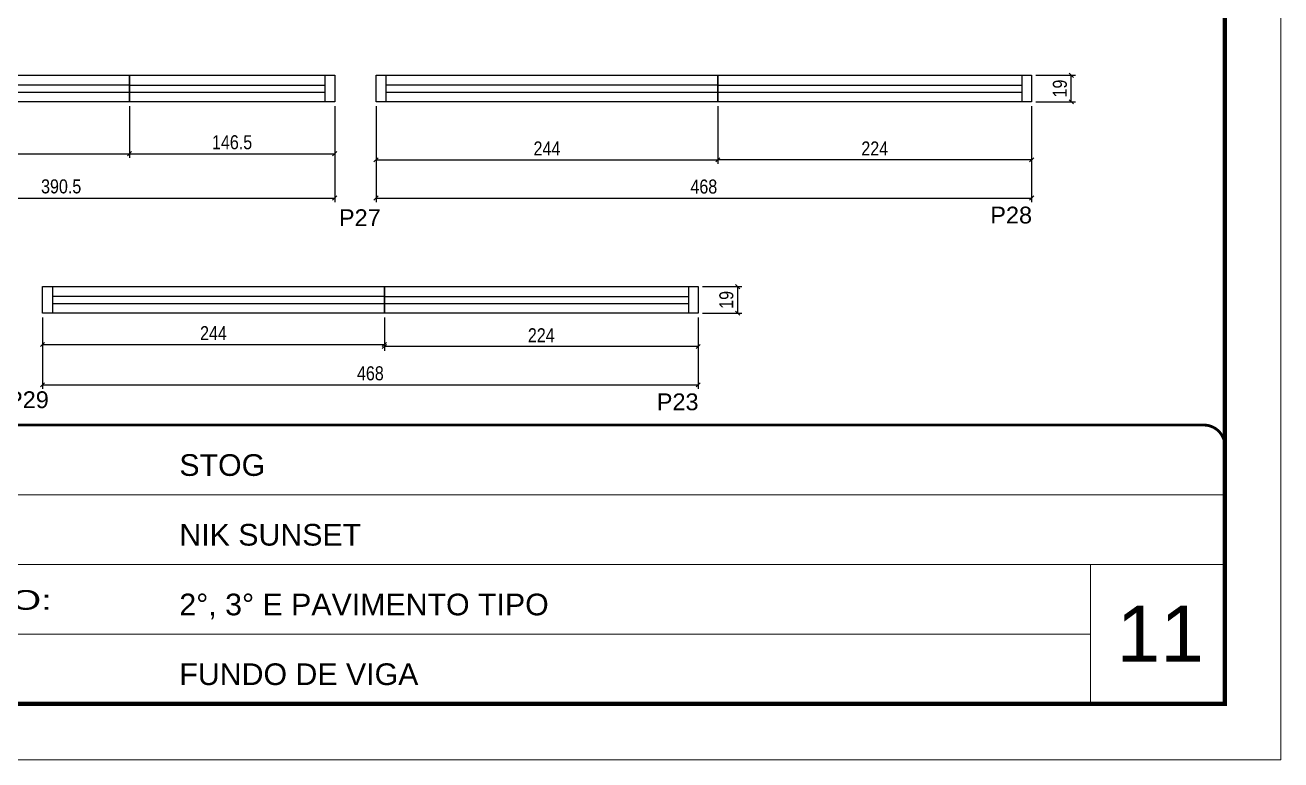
# Model space of a CAD drawing. Header units: millimetres. Extents: x 2437 to 8691, y -1523 to 4121.
# Drawn here: x 6209 to 7106, y 774 to 1299 of the extents above; entities that cross this region are included whole.
import ezdxf

# ---------------------------------------------------------------- set-up
doc = ezdxf.new("R2010")
doc.units = ezdxf.units.MM
doc.linetypes.add('CONTINUO', pattern=[0])
doc.linetypes.add('DASHED', pattern=[0.75, 0.5, -0.25])
for name, color, linetype in [('5', 5, 'Continuous'), ('COTA', 241, 'Continuous'), ('Painéis', 200, 'Continuous'), ('SARR_2.2x7', 40, 'Continuous')]:
    doc.layers.add(name, color=color, linetype=linetype)
for name, color, linetype, lineweight in [('CARIMBO', 255, 'Continuous', 9), ('Folhas', 255, 'Continuous', 9), ('SARRAFO DE PRESSAO', 251, 'DASHED', 9)]:
    doc.layers.add(name, color=color, linetype=linetype, lineweight=lineweight)
doc.styles.add('ARIAL', font='arial.ttf')
doc.styles.add('COTA TECNICA', font='techl___.ttf', dxfattribs={"height": 10})
doc.styles.add('COTA TECNICA-50', font='techl___.ttf', dxfattribs={"height": 10})
doc.styles.get("Standard").update_dxf_attribs({"font": 'arial.ttf'})
doc.styles.add('Tecnologia', font='')
doc.styles.get('Tecnologia').set_extended_font_data('Forgotten Futurist')
doc.dimstyles.new('COTA PAINEL-50', dxfattribs={"dimtxt": 10, "dimasz": 3, "dimexe": 3, "dimexo": 3, "dimgap": 3, "dimtad": 1, "dimdec": 1, "dimzin": 12, "dimdsep": 46, "dimtxsty": 'COTA TECNICA-50', "dimblk1": 'OBLIQUE', "dimblk2": 'OBLIQUE', "dimsah": 1, "dimcen": 0.9, "dimclrd": 4, "dimclre": 4, "dimclrt": 240, "dimadec": 1, "dimazin": 3, "dimtfac": 1, "dimtdec": 1, "dimtmove": 0, "dimatfit": 3, "dimfxl": 1, "dimtolj": 1, "dimtzin": 12, "dimarcsym": 0})
doc.dimstyles.new('PAINEL', dxfattribs={"dimtxt": 10, "dimasz": 3, "dimexe": 3, "dimexo": 3, "dimgap": 3, "dimtad": 1, "dimdec": 1, "dimzin": 12, "dimdsep": 46, "dimtxsty": 'COTA TECNICA', "dimblk1": 'OBLIQUE', "dimblk2": 'OBLIQUE', "dimsah": 1, "dimcen": 0.9, "dimclrd": 4, "dimclre": 4, "dimclrt": 240, "dimadec": 1, "dimazin": 3, "dimtfac": 1, "dimtdec": 1, "dimtmove": 0, "dimatfit": 3, "dimfxl": 1, "dimtolj": 1, "dimtzin": 12, "dimarcsym": 0})

# ---------------------------------------------------------------- blocks, each defined once
blk = doc.blocks.new('9999999999')
at = {"color": 30, "linetype": 'CONTINUO'}
for p, q in [((98564.56, 34379.64), (99583.98, 34379.64)), ((98564.56, 34329.83), (99487.98, 34329.83)), ((99583.98, 34329.83), (99487.98, 34329.83)), ((99487.98, 34329.83), (99487.98, 34230.21)), ((98564.56, 34280.02), (99487.98, 34280.02))]:
    blk.add_line(p, q, dxfattribs=at)
at = {"color": 30, "linetype": 'CONTINUO', "const_width": 2}
blk.add_lwpolyline([(99583.98, 34230.21), (99583.98, 34414.45, 0.414214), (99568.98, 34429.45), (98228.98, 34429.45, 0.414214), (98213.98, 34414.45), (98213.98, 34245.21, 0.414214), (98228.98, 34230.21), (99583.98, 34230.21)], format="xyb", dxfattribs=at)
at = {"layer": 'Folhas'}
blk.add_lwpolyline([(98138.98, 34190.21), (99623.98, 34190.21), (99623.98, 35240.21), (98138.98, 35240.21)], close=True, dxfattribs=at)
at = {"layer": 'Folhas', "color": 30, "const_width": 3}
blk.add_lwpolyline([(98213.98, 34230.21), (99583.98, 34230.21), (99583.98, 35200.21), (98213.98, 35200.21)], close=True, dxfattribs=at)
at = {"color": 7, "linetype": 'Continuous', "ltscale": 5, "style": 'ARIAL'}
for s, height, p in [('STOG', 15.483, (98837.68, 34393.13)), ('NIK SUNSET', 15.483, (98837.68, 34343.32)), ('2°, 3° E PAVIMENTO TIPO', 15.4829, (98837.68, 34293.51)), ('FUNDO DE VIGA', 15.4829, (98837.68, 34243.7))]:
    blk.add_text(s, height=height, dxfattribs=at).set_placement(p)
at = {"layer": 'Folhas', "color": 7, "style": 'Tecnologia', "width": 1.5}
blk.add_text('PAVIMENTO:', height=14, dxfattribs=at).set_placement((98573.65, 34297.5))
blk = doc.blocks.new('_Oblique')
at = {"color": 0, "linetype": 'ByBlock', "lineweight": -2}
blk.add_line((-0.5, -0.5), (0.5, 0.5), dxfattribs=at)
blk = doc.blocks.new('*D244')
at = {"layer": 'COTA', "color": 4, "linetype": 'ByBlock', "lineweight": -2, "transparency": 16777216}
for p, q in [((6039.94, 1240.85), (6039.94, 1203.81)), ((6283.94, 1240.85), (6283.94, 1203.81)), ((6039.94, 1206.81), (6283.94, 1206.81))]:
    blk.add_line(p, q, dxfattribs=at)
at = {"layer": 'Defpoints', "color": 0, "linetype": 'ByBlock', "transparency": 16777216}
for p in [(6039.94, 1243.85), (6283.94, 1243.85), (6283.94, 1206.81)]:
    blk.add_point(p, dxfattribs=at)
at = {"layer": 'COTA', "color": 4, "linetype": 'ByBlock', "lineweight": -2, "transparency": 16777216, "xscale": 3, "yscale": 3, "zscale": 3, "rotation": 180}
blk.add_blockref('_Oblique', (6039.94, 1206.81), dxfattribs=at)
at = {"layer": 'COTA', "color": 4, "linetype": 'ByBlock', "lineweight": -2, "transparency": 16777216, "xscale": 3, "yscale": 3, "zscale": 3}
blk.add_blockref('_Oblique', (6283.94, 1206.81), dxfattribs=at)
at = {"layer": 'COTA', "color": 240, "linetype": 'ByBlock', "transparency": 16777216, "insert": (6161.94, 1214.88), "char_height": 10, "attachment_point": 5, "style": 'COTA TECNICA-50'}
blk.add_mtext('\\A1;244', dxfattribs=at)
blk = doc.blocks.new('*D245')
at = {"layer": 'COTA', "color": 4, "linetype": 'ByBlock', "lineweight": -2, "transparency": 16777216}
for p, q in [((6283.94, 1240.85), (6283.94, 1203.81)), ((6430.43, 1240.85), (6430.43, 1203.81)), ((6283.94, 1206.81), (6430.43, 1206.81))]:
    blk.add_line(p, q, dxfattribs=at)
at = {"layer": 'Defpoints', "color": 0, "linetype": 'ByBlock', "transparency": 16777216}
for p in [(6283.94, 1243.85), (6430.43, 1243.85), (6430.43, 1206.81)]:
    blk.add_point(p, dxfattribs=at)
at = {"layer": 'COTA', "color": 4, "linetype": 'ByBlock', "lineweight": -2, "transparency": 16777216, "xscale": 3, "yscale": 3, "zscale": 3, "rotation": 180}
blk.add_blockref('_Oblique', (6283.94, 1206.81), dxfattribs=at)
at = {"layer": 'COTA', "color": 4, "linetype": 'ByBlock', "lineweight": -2, "transparency": 16777216, "xscale": 3, "yscale": 3, "zscale": 3}
blk.add_blockref('_Oblique', (6430.43, 1206.81), dxfattribs=at)
at = {"layer": 'COTA', "color": 240, "linetype": 'ByBlock', "transparency": 16777216, "insert": (6357.19, 1214.92), "char_height": 10, "attachment_point": 5, "style": 'COTA TECNICA-50'}
blk.add_mtext('\\A1;146.5', dxfattribs=at)
blk = doc.blocks.new('*D278')
at = {"layer": 'COTA', "color": 4, "lineweight": -2, "transparency": 16777216}
for p, q in [((6039.94, 1240.85), (6039.94, 1172.14)), ((6430.43, 1240.85), (6430.43, 1172.14)), ((6039.94, 1175.14), (6430.43, 1175.14))]:
    blk.add_line(p, q, dxfattribs=at)
at = {"layer": 'Defpoints', "color": 0, "transparency": 16777216}
for p in [(6039.94, 1243.85), (6430.43, 1243.85), (6430.43, 1175.14)]:
    blk.add_point(p, dxfattribs=at)
at = {"layer": 'COTA', "color": 4, "lineweight": -2, "transparency": 16777216, "xscale": 3, "yscale": 3, "zscale": 3, "rotation": 180}
blk.add_blockref('_Oblique', (6039.94, 1175.14), dxfattribs=at)
at = {"layer": 'COTA', "color": 4, "lineweight": -2, "transparency": 16777216, "xscale": 3, "yscale": 3, "zscale": 3}
blk.add_blockref('_Oblique', (6430.43, 1175.14), dxfattribs=at)
at = {"layer": 'COTA', "color": 240, "transparency": 16777216, "insert": (6235.19, 1183.39), "char_height": 10, "attachment_point": 5, "style": 'COTA TECNICA'}
blk.add_mtext('\\A1;390.5', dxfattribs=at)
blk = doc.blocks.new('*D246')
at = {"layer": 'COTA', "color": 4, "lineweight": -2, "transparency": 16777216}
for p, q in [((6930.92, 1262.85), (6959.19, 1262.85)), ((6956.19, 1243.85), (6956.19, 1262.85)), ((6930.92, 1243.85), (6959.19, 1243.85))]:
    blk.add_line(p, q, dxfattribs=at)
at = {"layer": 'Defpoints', "color": 0, "transparency": 16777216}
for p in [(6927.92, 1262.85), (6956.19, 1262.85), (6927.92, 1243.85)]:
    blk.add_point(p, dxfattribs=at)
at = {"layer": 'COTA', "color": 4, "lineweight": -2, "transparency": 16777216, "xscale": 3, "yscale": 3, "zscale": 3}
for p, rotation in [((6956.19, 1262.85), 90), ((6956.19, 1243.85), 270)]:
    blk.add_blockref('_Oblique', p, dxfattribs=dict(at, rotation=rotation))
at = {"layer": 'COTA', "color": 240, "transparency": 16777216, "insert": (6948.1, 1253.35), "char_height": 10, "attachment_point": 5, "rotation": 90, "style": 'COTA TECNICA'}
blk.add_mtext('\\A1;19', dxfattribs=at)
blk = doc.blocks.new('*D247')
at = {"layer": 'COTA', "color": 4, "linetype": 'ByBlock', "lineweight": -2, "transparency": 16777216}
for p, q in [((6459.94, 1240.85), (6459.94, 1199.46)), ((6703.94, 1240.85), (6703.94, 1199.46)), ((6459.94, 1202.46), (6703.94, 1202.46))]:
    blk.add_line(p, q, dxfattribs=at)
at = {"layer": 'Defpoints', "color": 0, "linetype": 'ByBlock', "transparency": 16777216}
for p in [(6459.94, 1243.85), (6703.94, 1243.85), (6703.94, 1202.46)]:
    blk.add_point(p, dxfattribs=at)
at = {"layer": 'COTA', "color": 4, "linetype": 'ByBlock', "lineweight": -2, "transparency": 16777216, "xscale": 3, "yscale": 3, "zscale": 3, "rotation": 180}
blk.add_blockref('_Oblique', (6459.94, 1202.46), dxfattribs=at)
at = {"layer": 'COTA', "color": 4, "linetype": 'ByBlock', "lineweight": -2, "transparency": 16777216, "xscale": 3, "yscale": 3, "zscale": 3}
blk.add_blockref('_Oblique', (6703.94, 1202.46), dxfattribs=at)
at = {"layer": 'COTA', "color": 240, "linetype": 'ByBlock', "transparency": 16777216, "insert": (6581.94, 1210.53), "char_height": 10, "attachment_point": 5, "style": 'COTA TECNICA-50'}
blk.add_mtext('\\A1;244', dxfattribs=at)
blk = doc.blocks.new('*D248')
at = {"layer": 'COTA', "color": 4, "linetype": 'ByBlock', "lineweight": -2, "transparency": 16777216}
for p, q in [((6703.94, 1240.85), (6703.94, 1199.46)), ((6927.92, 1240.85), (6927.92, 1199.46)), ((6927.92, 1202.46), (6703.94, 1202.46))]:
    blk.add_line(p, q, dxfattribs=at)
at = {"layer": 'Defpoints', "color": 0, "linetype": 'ByBlock', "transparency": 16777216}
for p in [(6703.94, 1243.85), (6927.92, 1243.85), (6703.94, 1202.46)]:
    blk.add_point(p, dxfattribs=at)
at = {"layer": 'COTA', "color": 4, "linetype": 'ByBlock', "lineweight": -2, "transparency": 16777216, "xscale": 3, "yscale": 3, "zscale": 3, "rotation": 180}
blk.add_blockref('_Oblique', (6703.94, 1202.46), dxfattribs=at)
at = {"layer": 'COTA', "color": 4, "linetype": 'ByBlock', "lineweight": -2, "transparency": 16777216, "xscale": 3, "yscale": 3, "zscale": 3}
blk.add_blockref('_Oblique', (6927.92, 1202.46), dxfattribs=at)
at = {"layer": 'COTA', "color": 240, "linetype": 'ByBlock', "transparency": 16777216, "insert": (6815.93, 1210.53), "char_height": 10, "attachment_point": 5, "style": 'COTA TECNICA-50'}
blk.add_mtext('\\A1;224', dxfattribs=at)
blk = doc.blocks.new('*D279')
at = {"layer": 'COTA', "color": 4, "lineweight": -2, "transparency": 16777216}
for p, q in [((6459.94, 1240.85), (6459.94, 1172.14)), ((6927.92, 1240.85), (6927.92, 1172.14)), ((6459.94, 1175.14), (6927.92, 1175.14))]:
    blk.add_line(p, q, dxfattribs=at)
at = {"layer": 'Defpoints', "color": 0, "transparency": 16777216}
for p in [(6459.94, 1243.85), (6927.92, 1243.85), (6927.92, 1175.14)]:
    blk.add_point(p, dxfattribs=at)
at = {"layer": 'COTA', "color": 4, "lineweight": -2, "transparency": 16777216, "xscale": 3, "yscale": 3, "zscale": 3, "rotation": 180}
blk.add_blockref('_Oblique', (6459.94, 1175.14), dxfattribs=at)
at = {"layer": 'COTA', "color": 4, "lineweight": -2, "transparency": 16777216, "xscale": 3, "yscale": 3, "zscale": 3}
blk.add_blockref('_Oblique', (6927.92, 1175.14), dxfattribs=at)
at = {"layer": 'COTA', "color": 240, "transparency": 16777216, "insert": (6693.93, 1183.26), "char_height": 10, "attachment_point": 5, "style": 'COTA TECNICA'}
blk.add_mtext('\\A1;468', dxfattribs=at)
blk = doc.blocks.new('*D251')
at = {"layer": 'COTA', "color": 4, "lineweight": -2, "transparency": 16777216}
for p, q in [((6692.87, 1111.85), (6721.14, 1111.85)), ((6718.14, 1092.85), (6718.14, 1111.85)), ((6692.87, 1092.85), (6721.14, 1092.85))]:
    blk.add_line(p, q, dxfattribs=at)
at = {"layer": 'Defpoints', "color": 0, "transparency": 16777216}
for p in [(6689.87, 1111.85), (6718.14, 1111.85), (6689.87, 1092.85)]:
    blk.add_point(p, dxfattribs=at)
at = {"layer": 'COTA', "color": 4, "lineweight": -2, "transparency": 16777216, "xscale": 3, "yscale": 3, "zscale": 3}
for p, rotation in [((6718.14, 1111.85), 90), ((6718.14, 1092.85), 270)]:
    blk.add_blockref('_Oblique', p, dxfattribs=dict(at, rotation=rotation))
at = {"layer": 'COTA', "color": 240, "transparency": 16777216, "insert": (6710.05, 1102.35), "char_height": 10, "attachment_point": 5, "rotation": 90, "style": 'COTA TECNICA'}
blk.add_mtext('\\A1;19', dxfattribs=at)
blk = doc.blocks.new('*D252')
at = {"layer": 'COTA', "color": 4, "linetype": 'ByBlock', "lineweight": -2, "transparency": 16777216}
for p, q in [((6221.88, 1089.85), (6221.88, 1067.51)), ((6465.88, 1089.85), (6465.88, 1067.51)), ((6221.88, 1070.51), (6465.88, 1070.51))]:
    blk.add_line(p, q, dxfattribs=at)
at = {"layer": 'Defpoints', "color": 0, "linetype": 'ByBlock', "transparency": 16777216}
for p in [(6221.88, 1092.85), (6465.88, 1092.85), (6465.88, 1070.51)]:
    blk.add_point(p, dxfattribs=at)
at = {"layer": 'COTA', "color": 4, "linetype": 'ByBlock', "lineweight": -2, "transparency": 16777216, "xscale": 3, "yscale": 3, "zscale": 3, "rotation": 180}
blk.add_blockref('_Oblique', (6221.88, 1070.51), dxfattribs=at)
at = {"layer": 'COTA', "color": 4, "linetype": 'ByBlock', "lineweight": -2, "transparency": 16777216, "xscale": 3, "yscale": 3, "zscale": 3}
blk.add_blockref('_Oblique', (6465.88, 1070.51), dxfattribs=at)
at = {"layer": 'COTA', "color": 240, "linetype": 'ByBlock', "transparency": 16777216, "insert": (6343.88, 1078.59), "char_height": 10, "attachment_point": 5, "style": 'COTA TECNICA-50'}
blk.add_mtext('\\A1;244', dxfattribs=at)
blk = doc.blocks.new('*D253')
at = {"layer": 'COTA', "color": 4, "linetype": 'ByBlock', "lineweight": -2, "transparency": 16777216}
for p, q in [((6465.88, 1089.85), (6465.88, 1066.01)), ((6689.87, 1089.85), (6689.87, 1066.01)), ((6689.87, 1069.01), (6465.88, 1069.01))]:
    blk.add_line(p, q, dxfattribs=at)
at = {"layer": 'Defpoints', "color": 0, "linetype": 'ByBlock', "transparency": 16777216}
for p in [(6465.88, 1092.85), (6689.87, 1092.85), (6465.88, 1069.01)]:
    blk.add_point(p, dxfattribs=at)
at = {"layer": 'COTA', "color": 4, "linetype": 'ByBlock', "lineweight": -2, "transparency": 16777216, "xscale": 3, "yscale": 3, "zscale": 3, "rotation": 180}
blk.add_blockref('_Oblique', (6465.88, 1069.01), dxfattribs=at)
at = {"layer": 'COTA', "color": 4, "linetype": 'ByBlock', "lineweight": -2, "transparency": 16777216, "xscale": 3, "yscale": 3, "zscale": 3}
blk.add_blockref('_Oblique', (6689.87, 1069.01), dxfattribs=at)
at = {"layer": 'COTA', "color": 240, "linetype": 'ByBlock', "transparency": 16777216, "insert": (6577.88, 1077.09), "char_height": 10, "attachment_point": 5, "style": 'COTA TECNICA-50'}
blk.add_mtext('\\A1;224', dxfattribs=at)
blk = doc.blocks.new('*D281')
at = {"layer": 'COTA', "color": 4, "lineweight": -2, "transparency": 16777216}
for p, q in [((6221.88, 1089.85), (6221.88, 1038.69)), ((6689.87, 1089.85), (6689.87, 1038.69)), ((6221.88, 1041.69), (6689.87, 1041.69))]:
    blk.add_line(p, q, dxfattribs=at)
at = {"layer": 'Defpoints', "color": 0, "transparency": 16777216}
for p in [(6221.88, 1092.85), (6689.87, 1092.85), (6689.87, 1041.69)]:
    blk.add_point(p, dxfattribs=at)
at = {"layer": 'COTA', "color": 4, "lineweight": -2, "transparency": 16777216, "xscale": 3, "yscale": 3, "zscale": 3, "rotation": 180}
blk.add_blockref('_Oblique', (6221.88, 1041.69), dxfattribs=at)
at = {"layer": 'COTA', "color": 4, "lineweight": -2, "transparency": 16777216, "xscale": 3, "yscale": 3, "zscale": 3}
blk.add_blockref('_Oblique', (6689.87, 1041.69), dxfattribs=at)
at = {"layer": 'COTA', "color": 240, "transparency": 16777216, "insert": (6455.88, 1049.82), "char_height": 10, "attachment_point": 5, "style": 'COTA TECNICA'}
blk.add_mtext('\\A1;468', dxfattribs=at)

msp = doc.modelspace()

# ---------------------------------------------------------------- linework, layer by layer
at = {"layer": 'Painéis'}
for points in [[(6283.94, 1243.85), (6039.94, 1243.85), (6039.94, 1262.85), (6283.94, 1262.85)], [(6283.94, 1262.85), (6430.44, 1262.85), (6430.44, 1243.85), (6283.94, 1243.85)], [(6703.94, 1243.85), (6459.94, 1243.85), (6459.94, 1262.85), (6703.94, 1262.85)], [(6703.94, 1262.85), (6703.94, 1262.85), (6703.94, 1243.85), (6703.94, 1243.85)], [(6703.94, 1262.85), (6927.92, 1262.85), (6927.92, 1243.85), (6703.94, 1243.85)], [(6465.88, 1092.85), (6221.88, 1092.85), (6221.88, 1111.85), (6465.88, 1111.85)], [(6465.88, 1111.85), (6465.88, 1111.85), (6465.88, 1092.85), (6465.88, 1092.85)], [(6465.88, 1111.85), (6689.87, 1111.85), (6689.87, 1092.85), (6465.88, 1092.85)]]:
    msp.add_lwpolyline(points, close=True, dxfattribs=at)
at = {"layer": 'SARR_2.2x7', "linetype": 'Continuous'}
for p, q in [((6283.94, 1255.85), (6046.94, 1255.85)), ((6283.94, 1255.85), (6423.43, 1255.85)), ((6423.43, 1262.85), (6423.43, 1243.85)), ((6466.94, 1262.85), (6466.94, 1243.85)), ((6703.94, 1255.85), (6466.94, 1255.85)), ((6703.94, 1255.85), (6920.92, 1255.85)), ((6920.92, 1262.85), (6920.92, 1243.85)), ((6046.94, 1250.85), (6283.94, 1250.85)), ((6283.94, 1250.85), (6423.43, 1250.85)), ((6466.94, 1250.85), (6703.94, 1250.85)), ((6703.94, 1250.85), (6920.92, 1250.85)), ((6228.88, 1111.85), (6228.88, 1092.85)), ((6682.87, 1111.85), (6682.87, 1092.85)), ((6465.88, 1104.85), (6228.88, 1104.85)), ((6465.88, 1104.85), (6682.87, 1104.85)), ((6228.88, 1099.85), (6465.88, 1099.85)), ((6465.88, 1099.85), (6682.87, 1099.85))]:
    msp.add_line(p, q, dxfattribs=at)

# ---------------------------------------------------------------- block references
at = {"layer": 'SARRAFO DE PRESSAO', "color": 6, "linetype": 'ByBlock'}
msp.add_blockref('9999999999', (-92518.14, -33416.52), dxfattribs=at)

# ---------------------------------------------------------------- texts
at = {"layer": '5', "linetype": 'Continuous'}
for s, p in [('P27', (6433.47, 1155.08)), ('P28', (6898.4, 1156.96)), ('P29', (6196.55, 1025.05)), ('P23', (6660.35, 1023.52))]:
    msp.add_text(s, height=12, rotation=359.99996, dxfattribs=at).set_placement(p)
at = {"layer": 'CARIMBO', "style": 'ARIAL'}
msp.add_text('11', height=40, dxfattribs=at).set_placement((6988.7, 843.83))

# ---------------------------------------------------------------- dimensions: what is measured, and where the dimension line sits
at = {"layer": 'COTA'}
for base, p1, p2, picture, middle in [((6956.19, 1262.85), (6927.92, 1243.85), (6927.92, 1262.85), '*D246', (6948.1, 1253.35)), ((6718.14, 1111.85), (6689.87, 1092.85), (6689.87, 1111.85), '*D251', (6710.05, 1102.35))]:
    dim = msp.add_linear_dim(base=base, p1=p1, p2=p2, angle=90, dimstyle='PAINEL', dxfattribs=at)
    dim.commit()
    dim.dimension.update_dxf_attribs({"geometry": picture, "text_midpoint": middle})
at = {"layer": 'COTA', "color": 1, "linetype": 'ByBlock'}
for base, p1, p2, picture, middle in [((6283.94, 1206.81), (6039.94, 1243.85), (6283.94, 1243.85), '*D244', (6161.94, 1214.88)), ((6430.43, 1206.81), (6283.94, 1243.85), (6430.43, 1243.85), '*D245', (6357.19, 1214.92)), ((6703.94, 1202.46), (6459.94, 1243.85), (6703.94, 1243.85), '*D247', (6581.94, 1210.53)), ((6703.94, 1202.46), (6927.92, 1243.85), (6703.94, 1243.85), '*D248', (6815.93, 1210.53)), ((6465.88, 1070.51), (6221.88, 1092.85), (6465.88, 1092.85), '*D252', (6343.88, 1078.59)), ((6465.88, 1069.01), (6689.87, 1092.85), (6465.88, 1092.85), '*D253', (6577.88, 1077.09))]:
    dim = msp.add_linear_dim(base=base, p1=p1, p2=p2, dimstyle='COTA PAINEL-50', override={"dimarcsym": 1}, dxfattribs=at)
    dim.commit()
    dim.dimension.update_dxf_attribs({"geometry": picture, "text_midpoint": middle})
at = {"layer": 'COTA', "color": 5}
for base, p1, p2, picture, middle in [((6430.43, 1175.14), (6039.94, 1243.85), (6430.43, 1243.85), '*D278', (6235.19, 1183.39)), ((6927.92, 1175.14), (6459.94, 1243.85), (6927.92, 1243.85), '*D279', (6693.93, 1183.26)), ((6689.87, 1041.69), (6221.88, 1092.85), (6689.87, 1092.85), '*D281', (6455.88, 1049.82))]:
    dim = msp.add_linear_dim(base=base, p1=p1, p2=p2, dimstyle='PAINEL', dxfattribs=at)
    dim.commit()
    dim.dimension.update_dxf_attribs({"geometry": picture, "text_midpoint": middle})

doc.saveas('drawing.dxf')
